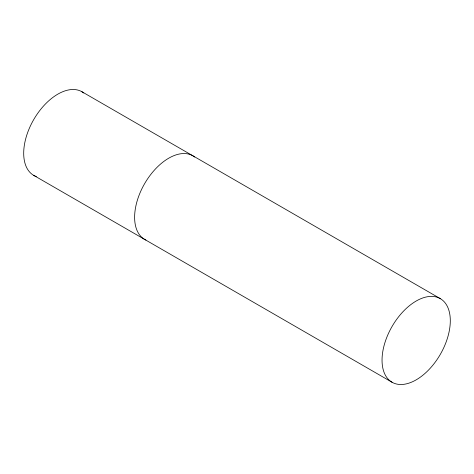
<?xml version="1.0" encoding="UTF-8"?>
<svg xmlns="http://www.w3.org/2000/svg" width="474" height="474" viewBox="0 0 474 474"><rect width="100%" height="100%" fill="white"/><g stroke="black" fill="none" stroke-linecap="round" stroke-linejoin="round"><path stroke-width="0.71" d="M81.961 91.76L440.305 298.644A48.265 27.865 -60 0 1 425.006 373.411A48.265 27.865 -60 0 1 383.205 349.279A48.265 27.865 -60 0 1 440.305 298.644M33.695 175.356L392.039 382.24M36.344 176.583A48.265 27.865 -60 0 1 33.381 120.171A48.265 27.865 -60 0 1 83.774 92.975M145.903 240.057A48.265 27.865 -60 0 1 144.931 183.112A48.265 27.865 -60 0 1 194.69 157.013"/></g></svg>
